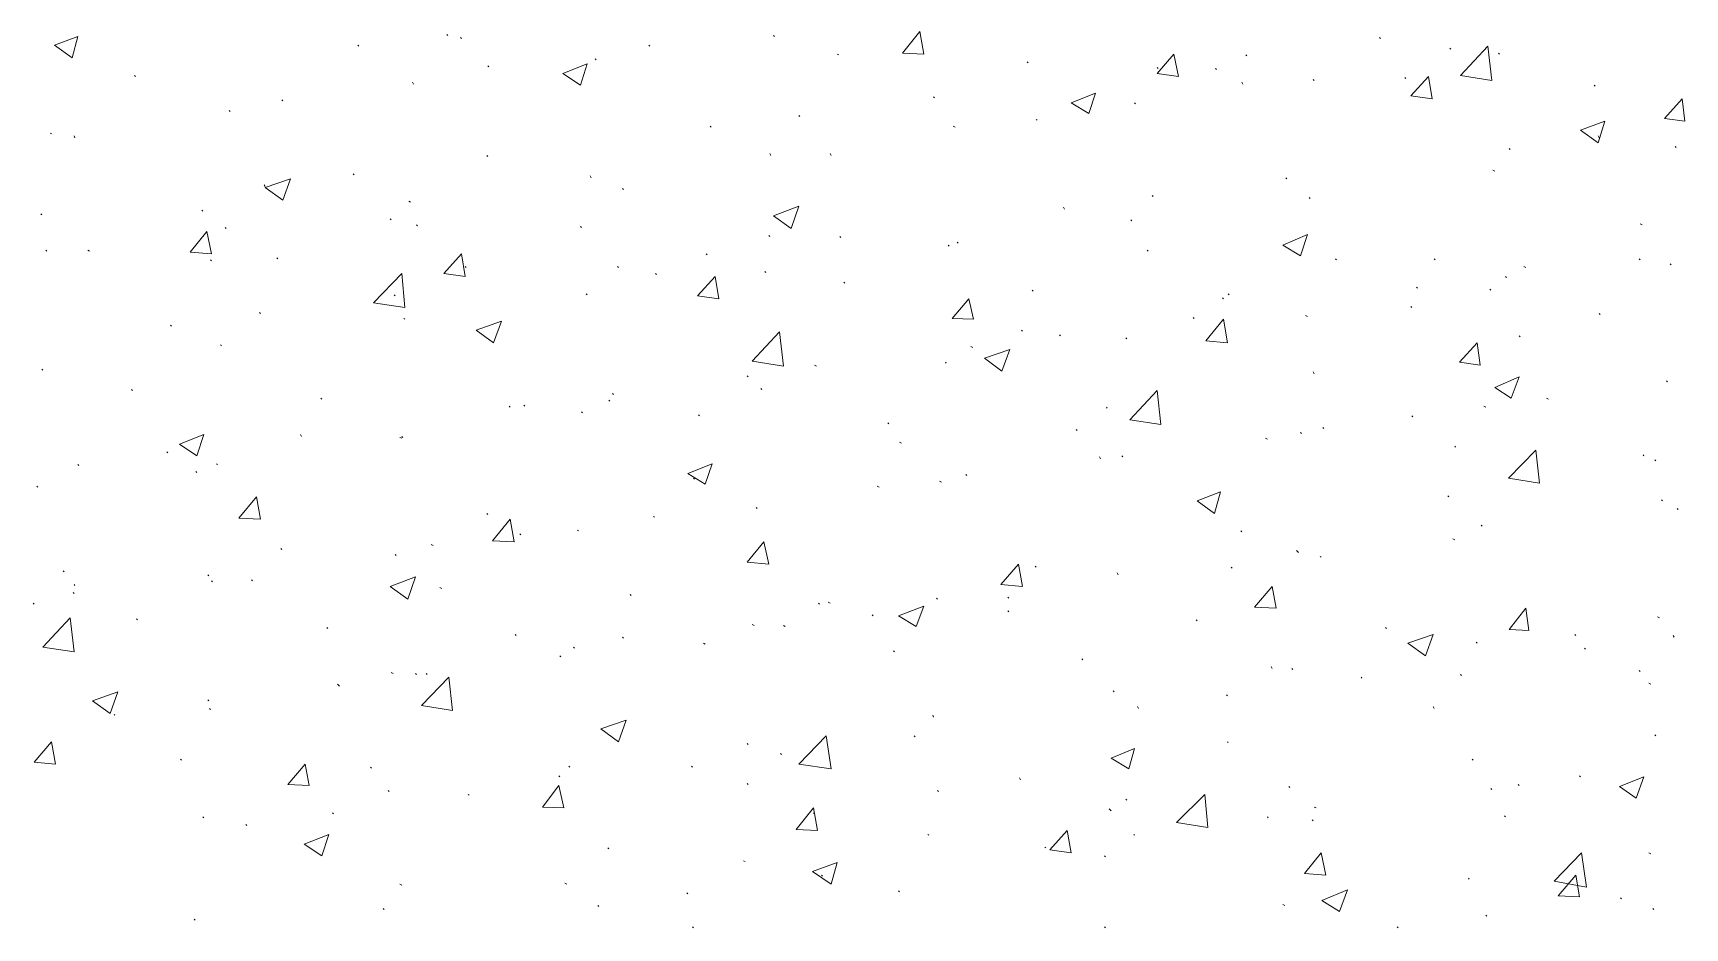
# Model space of a CAD drawing. Header units: millimetres. Extents: x 2928 to 3112, y 1220 to 1280.
# Drawn here: x 2967.397 to 2970.218, y 1247.967 to 1249.496 of the extents above; entities that cross this region are included whole.
import ezdxf

# ---------------------------------------------------------------- set-up
doc = ezdxf.new("R2010")
doc.units = ezdxf.units.MM

msp = doc.modelspace()

# ---------------------------------------------------------------- linework, layer by layer
at = {"color": 92, "linetype": 'Continuous', "lineweight": 13, "true_color": 0x00b800}
for points in [[(2967.43336, 1249.47541), (2967.47336, 1249.49041), (2967.47336, 1249.49041)], [(2967.46336, 1249.45374), (2967.47336, 1249.49041), (2967.47336, 1249.49041)], [(2968.10503, 1249.49207), (2968.10337, 1249.49374), (2968.10337, 1249.49374)], [(2968.12837, 1249.48707), (2968.1267, 1249.48874), (2968.1267, 1249.48874)], [(2968.66337, 1249.49041), (2968.66171, 1249.49207), (2968.66171, 1249.49207)], [(2968.88171, 1249.46207), (2968.91171, 1249.49874), (2968.91171, 1249.49874)], [(2968.91838, 1249.4604), (2968.91171, 1249.49874), (2968.91171, 1249.49874)], [(2969.69839, 1249.48707), (2969.69672, 1249.48874), (2969.69672, 1249.48874)], [(2967.43336, 1249.47541), (2967.46336, 1249.45374), (2967.46336, 1249.45374)], [(2967.95336, 1249.47374), (2967.9517, 1249.47541), (2967.9517, 1249.47541)], [(2968.35837, 1249.4504), (2968.3567, 1249.45207), (2968.3567, 1249.45207)], [(2968.45004, 1249.47374), (2968.44837, 1249.47541), (2968.44837, 1249.47541)], [(2968.77338, 1249.45874), (2968.77004, 1249.4604), (2968.77004, 1249.4604)], [(2968.88171, 1249.46207), (2968.91838, 1249.4604), (2968.91838, 1249.4604)], [(2969.31672, 1249.42707), (2969.34505, 1249.4604), (2969.34505, 1249.4604)], [(2969.35338, 1249.42207), (2969.34505, 1249.4604), (2969.34505, 1249.4604)], [(2969.47005, 1249.45707), (2969.46839, 1249.45874), (2969.46839, 1249.45874)], [(2969.81839, 1249.46874), (2969.81672, 1249.47041), (2969.81672, 1249.47041)], [(2969.83506, 1249.42374), (2969.88173, 1249.47374), (2969.88173, 1249.47374)], [(2969.88839, 1249.4154), (2969.88173, 1249.47374), (2969.88173, 1249.47374)], [(2969.90173, 1249.4604), (2969.90006, 1249.46207), (2969.90006, 1249.46207)], [(2967.57169, 1249.42207), (2967.57003, 1249.42374), (2967.57003, 1249.42374)], [(2968.17503, 1249.43874), (2968.17337, 1249.4404), (2968.17337, 1249.4404)], [(2968.3017, 1249.42707), (2968.34337, 1249.44374), (2968.34337, 1249.44374)], [(2968.3017, 1249.42707), (2968.3317, 1249.40707), (2968.3317, 1249.40707)], [(2968.3317, 1249.40707), (2968.34337, 1249.44374), (2968.34337, 1249.44374)], [(2969.09671, 1249.4454), (2969.09505, 1249.44707), (2969.09505, 1249.44707)], [(2969.31838, 1249.4354), (2969.31672, 1249.43707), (2969.31672, 1249.43707)], [(2969.31672, 1249.42707), (2969.35338, 1249.42207), (2969.35338, 1249.42207)], [(2969.41839, 1249.43374), (2969.41672, 1249.4354), (2969.41672, 1249.4354)], [(2969.83506, 1249.42374), (2969.88839, 1249.4154), (2969.88839, 1249.4154)], [(2968.0467, 1249.40874), (2968.04503, 1249.41207), (2968.04503, 1249.41207)], [(2969.46339, 1249.40874), (2969.46172, 1249.41207), (2969.46172, 1249.41207)], [(2969.58505, 1249.4154), (2969.58339, 1249.41707), (2969.58339, 1249.41707)], [(2969.74172, 1249.41874), (2969.74006, 1249.4204), (2969.74006, 1249.4204)], [(2969.75006, 1249.38874), (2969.78006, 1249.42207), (2969.78006, 1249.42207)], [(2969.78672, 1249.38374), (2969.78006, 1249.42207), (2969.78006, 1249.42207)], [(2970.06506, 1249.4054), (2970.06339, 1249.40707), (2970.06339, 1249.40707)], [(2967.82336, 1249.3804), (2967.8217, 1249.38207), (2967.8217, 1249.38207)], [(2968.93671, 1249.3854), (2968.93505, 1249.38707), (2968.93505, 1249.38707)], [(2969.17005, 1249.37707), (2969.21172, 1249.39374), (2969.21172, 1249.39374)], [(2969.17005, 1249.37707), (2969.20005, 1249.35874), (2969.20005, 1249.35874)], [(2969.20005, 1249.35874), (2969.21172, 1249.39374), (2969.21172, 1249.39374)], [(2969.28005, 1249.3754), (2969.27838, 1249.37707), (2969.27838, 1249.37707)], [(2969.75006, 1249.38874), (2969.78672, 1249.38374), (2969.78672, 1249.38374)], [(2970.1834, 1249.3504), (2970.2134, 1249.38374), (2970.2134, 1249.38374)], [(2970.2184, 1249.3454), (2970.2134, 1249.38374), (2970.2134, 1249.38374)], [(2967.73336, 1249.36207), (2967.73169, 1249.36374), (2967.73169, 1249.36374)], [(2968.70671, 1249.35374), (2968.70504, 1249.3554), (2968.70504, 1249.3554)], [(2969.11171, 1249.34707), (2969.11005, 1249.34874), (2969.11005, 1249.34874)], [(2970.04006, 1249.3304), (2970.08173, 1249.3454), (2970.08173, 1249.3454)], [(2970.07006, 1249.30874), (2970.08173, 1249.3454), (2970.08173, 1249.3454)], [(2970.1834, 1249.3504), (2970.2184, 1249.3454), (2970.2184, 1249.3454)], [(2967.42836, 1249.32374), (2967.42669, 1249.3254), (2967.42669, 1249.3254)], [(2967.46836, 1249.31707), (2967.46669, 1249.3204), (2967.46669, 1249.3204)], [(2968.55504, 1249.3354), (2968.55337, 1249.33707), (2968.55337, 1249.33707)], [(2968.97171, 1249.3354), (2968.96838, 1249.33707), (2968.96838, 1249.33707)], [(2970.04006, 1249.3304), (2970.07006, 1249.30874), (2970.07006, 1249.30874)], [(2970.07173, 1249.31707), (2970.07006, 1249.3204), (2970.07006, 1249.3204)], [(2968.17337, 1249.2854), (2968.1717, 1249.28707), (2968.1717, 1249.28707)], [(2968.65671, 1249.28707), (2968.65504, 1249.2904), (2968.65504, 1249.2904)], [(2968.76004, 1249.28707), (2968.75838, 1249.2904), (2968.75838, 1249.2904)], [(2969.92006, 1249.29707), (2969.91839, 1249.29874), (2969.91839, 1249.29874)], [(2970.2034, 1249.3004), (2970.20173, 1249.30207), (2970.20173, 1249.30207)], [(2967.94503, 1249.25374), (2967.94336, 1249.2554), (2967.94336, 1249.2554)], [(2969.89339, 1249.2604), (2969.89006, 1249.26207), (2969.89006, 1249.26207)], [(2967.79336, 1249.23374), (2967.7917, 1249.23707), (2967.7917, 1249.23707)], [(2967.79336, 1249.23207), (2967.8367, 1249.24707), (2967.8367, 1249.24707)], [(2967.79336, 1249.23207), (2967.82336, 1249.2104), (2967.82336, 1249.2104)], [(2967.82336, 1249.2104), (2967.8367, 1249.24707), (2967.8367, 1249.24707)], [(2968.35004, 1249.24874), (2968.34837, 1249.25207), (2968.34837, 1249.25207)], [(2968.40504, 1249.22873), (2968.40337, 1249.2304), (2968.40337, 1249.2304)], [(2969.53839, 1249.24707), (2969.53672, 1249.24874), (2969.53672, 1249.24874)], [(2968.0417, 1249.20707), (2968.03837, 1249.20873), (2968.03837, 1249.20873)], [(2968.66171, 1249.18373), (2968.70504, 1249.2004), (2968.70504, 1249.2004)], [(2968.69171, 1249.16207), (2968.70504, 1249.2004), (2968.70504, 1249.2004)], [(2969.15838, 1249.1954), (2969.15671, 1249.19873), (2969.15671, 1249.19873)], [(2969.31005, 1249.21707), (2969.30838, 1249.21873), (2969.30838, 1249.21873)], [(2969.57839, 1249.21373), (2969.57672, 1249.2154), (2969.57672, 1249.2154)], [(2967.41169, 1249.1854), (2967.41002, 1249.18707), (2967.41002, 1249.18707)], [(2967.68669, 1249.19207), (2967.68503, 1249.19373), (2967.68503, 1249.19373)], [(2968.00837, 1249.17707), (2968.0067, 1249.17873), (2968.0067, 1249.17873)], [(2968.66171, 1249.18373), (2968.69171, 1249.16207), (2968.69171, 1249.16207)], [(2969.27338, 1249.1754), (2969.27172, 1249.17707), (2969.27172, 1249.17707)], [(2970.14506, 1249.16873), (2970.14173, 1249.1704), (2970.14173, 1249.1704)], [(2967.66503, 1249.12207), (2967.69336, 1249.15707), (2967.69336, 1249.15707)], [(2967.70169, 1249.11873), (2967.69336, 1249.15707), (2967.69336, 1249.15707)], [(2967.72669, 1249.16207), (2967.72503, 1249.16373), (2967.72503, 1249.16373)], [(2968.05337, 1249.16707), (2968.0517, 1249.16873), (2968.0517, 1249.16873)], [(2968.33337, 1249.16373), (2968.3317, 1249.1654), (2968.3317, 1249.1654)], [(2968.65504, 1249.14873), (2968.65337, 1249.1504), (2968.65337, 1249.1504)], [(2968.77671, 1249.14707), (2968.77504, 1249.14873), (2968.77504, 1249.14873)], [(2969.53172, 1249.13373), (2969.57339, 1249.15207), (2969.57339, 1249.15207)], [(2969.56172, 1249.1154), (2969.57339, 1249.15207), (2969.57339, 1249.15207)], [(2967.42002, 1249.12373), (2967.41836, 1249.1254), (2967.41836, 1249.1254)], [(2967.49336, 1249.12373), (2967.49002, 1249.1254), (2967.49002, 1249.1254)], [(2967.66503, 1249.12207), (2967.70169, 1249.11873), (2967.70169, 1249.11873)], [(2968.09837, 1249.0854), (2968.12837, 1249.11873), (2968.12837, 1249.11873)], [(2968.13503, 1249.0804), (2968.12837, 1249.11873), (2968.12837, 1249.11873)], [(2968.54837, 1249.11707), (2968.54671, 1249.11873), (2968.54671, 1249.11873)], [(2968.96171, 1249.13207), (2968.96005, 1249.13373), (2968.96005, 1249.13373)], [(2968.97671, 1249.13707), (2968.97505, 1249.13873), (2968.97505, 1249.13873)], [(2969.30172, 1249.12373), (2969.30005, 1249.1254), (2969.30005, 1249.1254)], [(2969.53172, 1249.13373), (2969.56172, 1249.1154), (2969.56172, 1249.1154)], [(2967.70169, 1249.10707), (2967.70003, 1249.10873), (2967.70003, 1249.10873)], [(2967.81503, 1249.1104), (2967.81336, 1249.11207), (2967.81336, 1249.11207)], [(2967.97836, 1249.0354), (2968.0267, 1249.0854), (2968.0267, 1249.0854)], [(2968.0317, 1249.02707), (2968.0267, 1249.0854), (2968.0267, 1249.0854)], [(2968.09837, 1249.0854), (2968.13503, 1249.0804), (2968.13503, 1249.0804)], [(2968.1367, 1249.0954), (2968.13503, 1249.09707), (2968.13503, 1249.09707)], [(2968.3967, 1249.0954), (2968.39504, 1249.09707), (2968.39504, 1249.09707)], [(2968.46171, 1249.08373), (2968.46004, 1249.0854), (2968.46004, 1249.0854)], [(2968.64837, 1249.08707), (2968.64671, 1249.08873), (2968.64671, 1249.08873)], [(2969.62339, 1249.10873), (2969.62172, 1249.1104), (2969.62172, 1249.1104)], [(2969.79172, 1249.10873), (2969.79006, 1249.1104), (2969.79006, 1249.1104)], [(2969.94673, 1249.0954), (2969.94339, 1249.09707), (2969.94339, 1249.09707)], [(2970.14173, 1249.10873), (2970.14006, 1249.1104), (2970.14006, 1249.1104)], [(2970.19506, 1249.1004), (2970.1934, 1249.10207), (2970.1934, 1249.10207)], [(2968.53171, 1249.04707), (2968.56171, 1249.0804), (2968.56171, 1249.0804)], [(2968.56837, 1249.04207), (2968.56171, 1249.0804), (2968.56171, 1249.0804)], [(2968.78338, 1249.06873), (2968.78171, 1249.0704), (2968.78171, 1249.0704)], [(2969.10505, 1249.0554), (2969.10338, 1249.05707), (2969.10338, 1249.05707)], [(2969.76172, 1249.0604), (2969.76006, 1249.06207), (2969.76006, 1249.06207)], [(2969.88673, 1249.05707), (2969.88506, 1249.05873), (2969.88506, 1249.05873)], [(2969.91339, 1249.07873), (2969.91173, 1249.0804), (2969.91173, 1249.0804)], [(2967.97836, 1249.0354), (2968.0317, 1249.02707), (2968.0317, 1249.02707)], [(2968.01503, 1249.04707), (2968.01337, 1249.04873), (2968.01337, 1249.04873)], [(2968.34337, 1249.04873), (2968.3417, 1249.0504), (2968.3417, 1249.0504)], [(2968.53171, 1249.04707), (2968.56837, 1249.04207), (2968.56837, 1249.04207)], [(2968.96671, 1249.00873), (2968.99505, 1249.04207), (2968.99505, 1249.04207)], [(2969.00338, 1249.00707), (2968.99505, 1249.04207), (2968.99505, 1249.04207)], [(2969.43005, 1249.04207), (2969.42839, 1249.04373), (2969.42839, 1249.04373)], [(2969.44005, 1249.04873), (2969.43839, 1249.0504), (2969.43839, 1249.0504)], [(2969.75172, 1249.02707), (2969.75006, 1249.02873), (2969.75006, 1249.02873)], [(2967.78503, 1249.01707), (2967.78336, 1249.01873), (2967.78336, 1249.01873)], [(2968.0317, 1249.00707), (2968.03003, 1249.00873), (2968.03003, 1249.00873)], [(2968.15337, 1248.98873), (2968.1967, 1249.00373), (2968.1967, 1249.00373)], [(2968.18337, 1248.96706), (2968.1967, 1249.00373), (2968.1967, 1249.00373)], [(2968.96671, 1249.00873), (2969.00338, 1249.00707), (2969.00338, 1249.00707)], [(2969.38005, 1249.00873), (2969.37838, 1249.0104), (2969.37838, 1249.0104)], [(2969.40005, 1248.9704), (2969.43005, 1249.00707), (2969.43005, 1249.00707)], [(2969.43672, 1248.96706), (2969.43005, 1249.00707), (2969.43005, 1249.00707)], [(2969.57339, 1249.01207), (2969.57005, 1249.01373), (2969.57005, 1249.01373)], [(2970.07339, 1249.0154), (2970.07173, 1249.01707), (2970.07173, 1249.01707)], [(2967.63336, 1248.9954), (2967.63169, 1248.99707), (2967.63169, 1248.99707)], [(2968.15337, 1248.98873), (2968.18337, 1248.96706), (2968.18337, 1248.96706)], [(2968.62504, 1248.9354), (2968.67171, 1248.9854), (2968.67171, 1248.9854)], [(2968.67837, 1248.92706), (2968.67171, 1248.9854), (2968.67171, 1248.9854)], [(2969.08671, 1248.98706), (2969.08505, 1248.98873), (2969.08505, 1248.98873)], [(2969.15171, 1248.97873), (2969.15005, 1248.9804), (2969.15005, 1248.9804)], [(2969.26505, 1248.97373), (2969.26338, 1248.9754), (2969.26338, 1248.9754)], [(2969.93673, 1248.97706), (2969.93506, 1248.97873), (2969.93506, 1248.97873)], [(2967.71836, 1248.96206), (2967.71669, 1248.96373), (2967.71669, 1248.96373)], [(2969.00171, 1248.95873), (2968.99838, 1248.9604), (2968.99838, 1248.9604)], [(2969.02171, 1248.9404), (2969.06505, 1248.9554), (2969.06505, 1248.9554)], [(2969.05171, 1248.91873), (2969.06505, 1248.9554), (2969.06505, 1248.9554)], [(2969.40005, 1248.9704), (2969.43672, 1248.96706), (2969.43672, 1248.96706)], [(2969.83339, 1248.93373), (2969.86339, 1248.96706), (2969.86339, 1248.96706)], [(2969.86839, 1248.92873), (2969.86339, 1248.96706), (2969.86339, 1248.96706)], [(2967.41336, 1248.9204), (2967.41169, 1248.92206), (2967.41169, 1248.92206)], [(2968.62504, 1248.9354), (2968.67837, 1248.92706), (2968.67837, 1248.92706)], [(2968.73504, 1248.92706), (2968.73171, 1248.92873), (2968.73171, 1248.92873)], [(2968.95671, 1248.93206), (2968.95505, 1248.93373), (2968.95505, 1248.93373)], [(2969.02171, 1248.9404), (2969.05171, 1248.91873), (2969.05171, 1248.91873)], [(2969.58505, 1248.91373), (2969.58339, 1248.91706), (2969.58339, 1248.91706)], [(2969.83339, 1248.93373), (2969.86839, 1248.92873), (2969.86839, 1248.92873)], [(2968.61837, 1248.90873), (2968.61671, 1248.9104), (2968.61671, 1248.9104)], [(2968.64171, 1248.88706), (2968.64004, 1248.88873), (2968.64004, 1248.88873)], [(2969.89339, 1248.8904), (2969.93506, 1248.90873), (2969.93506, 1248.90873)], [(2969.89339, 1248.8904), (2969.92173, 1248.87206), (2969.92173, 1248.87206)], [(2969.92173, 1248.87206), (2969.93506, 1248.90873), (2969.93506, 1248.90873)], [(2970.1884, 1248.9004), (2970.18673, 1248.90206), (2970.18673, 1248.90206)], [(2967.56669, 1248.8854), (2967.56503, 1248.88706), (2967.56503, 1248.88706)], [(2967.89003, 1248.8704), (2967.88836, 1248.87206), (2967.88836, 1248.87206)], [(2968.2367, 1248.85873), (2968.23504, 1248.8604), (2968.23504, 1248.8604)], [(2968.3817, 1248.86706), (2968.38004, 1248.86873), (2968.38004, 1248.86873)], [(2968.38837, 1248.87873), (2968.3867, 1248.8804), (2968.3867, 1248.8804)], [(2969.27005, 1248.8354), (2969.31672, 1248.8854), (2969.31672, 1248.8854)], [(2969.32338, 1248.82706), (2969.31672, 1248.8854), (2969.31672, 1248.8854)], [(2969.98506, 1248.8704), (2969.98173, 1248.87206), (2969.98173, 1248.87206)], [(2968.2117, 1248.85706), (2968.21003, 1248.85873), (2968.21003, 1248.85873)], [(2968.33504, 1248.84706), (2968.33337, 1248.84873), (2968.33337, 1248.84873)], [(2968.53504, 1248.84206), (2968.53337, 1248.84373), (2968.53337, 1248.84373)], [(2969.23172, 1248.8554), (2969.23005, 1248.85706), (2969.23005, 1248.85706)], [(2969.27005, 1248.8354), (2969.32338, 1248.82706), (2969.32338, 1248.82706)], [(2969.75339, 1248.8404), (2969.75172, 1248.84206), (2969.75172, 1248.84206)], [(2969.87839, 1248.85706), (2969.87506, 1248.85873), (2969.87506, 1248.85873)], [(2967.64669, 1248.79373), (2967.68836, 1248.8104), (2967.68836, 1248.8104)], [(2967.67669, 1248.77373), (2967.68836, 1248.8104), (2967.68836, 1248.8104)], [(2967.85503, 1248.80706), (2967.85336, 1248.8104), (2967.85336, 1248.8104)], [(2968.0267, 1248.80373), (2968.02337, 1248.8054), (2968.02337, 1248.8054)], [(2968.02837, 1248.8054), (2968.0267, 1248.80706), (2968.0267, 1248.80706)], [(2968.85838, 1248.82873), (2968.85671, 1248.8304), (2968.85671, 1248.8304)], [(2969.18005, 1248.81706), (2969.17838, 1248.81873), (2969.17838, 1248.81873)], [(2969.50505, 1248.80206), (2969.50172, 1248.80373), (2969.50172, 1248.80373)], [(2969.56339, 1248.81206), (2969.56172, 1248.81373), (2969.56172, 1248.81373)], [(2969.60172, 1248.8204), (2969.60005, 1248.82206), (2969.60005, 1248.82206)], [(2967.62669, 1248.77873), (2967.62503, 1248.7804), (2967.62503, 1248.7804)], [(2967.64669, 1248.79373), (2967.67669, 1248.77373), (2967.67669, 1248.77373)], [(2968.88004, 1248.7954), (2968.87671, 1248.79706), (2968.87671, 1248.79706)], [(2969.82672, 1248.78873), (2969.82506, 1248.7904), (2969.82506, 1248.7904)], [(2969.91673, 1248.73539), (2969.96339, 1248.78373), (2969.96339, 1248.78373)], [(2969.97006, 1248.72706), (2969.96339, 1248.78373), (2969.96339, 1248.78373)], [(2970.1484, 1248.77373), (2970.14673, 1248.7754), (2970.14673, 1248.7754)], [(2967.47502, 1248.75706), (2967.47336, 1248.75873), (2967.47336, 1248.75873)], [(2967.67669, 1248.74539), (2967.67503, 1248.74706), (2967.67503, 1248.74706)], [(2967.71169, 1248.75873), (2967.71003, 1248.76039), (2967.71003, 1248.76039)], [(2968.51504, 1248.74373), (2968.55671, 1248.76039), (2968.55671, 1248.76039)], [(2968.54504, 1248.72539), (2968.55671, 1248.76039), (2968.55671, 1248.76039)], [(2969.22005, 1248.76873), (2969.21838, 1248.77206), (2969.21838, 1248.77206)], [(2969.25838, 1248.77206), (2969.25672, 1248.77373), (2969.25672, 1248.77373)], [(2970.1684, 1248.7654), (2970.16673, 1248.76706), (2970.16673, 1248.76706)], [(2967.40502, 1248.72039), (2967.40336, 1248.72206), (2967.40336, 1248.72206)], [(2968.51504, 1248.74373), (2968.54504, 1248.72539), (2968.54504, 1248.72539)], [(2968.52671, 1248.73373), (2968.52504, 1248.73539), (2968.52504, 1248.73539)], [(2968.84171, 1248.72039), (2968.83838, 1248.72206), (2968.83838, 1248.72206)], [(2968.94838, 1248.72873), (2968.94505, 1248.73039), (2968.94505, 1248.73039)], [(2968.99171, 1248.74039), (2968.99005, 1248.74206), (2968.99005, 1248.74206)], [(2969.91673, 1248.73539), (2969.97006, 1248.72706), (2969.97006, 1248.72706)], [(2967.74836, 1248.66706), (2967.77836, 1248.70373), (2967.77836, 1248.70373)], [(2967.78503, 1248.66539), (2967.77836, 1248.70373), (2967.77836, 1248.70373)], [(2969.38505, 1248.69706), (2969.42505, 1248.71206), (2969.42505, 1248.71206)], [(2969.38505, 1248.69706), (2969.41505, 1248.67539), (2969.41505, 1248.67539)], [(2969.41505, 1248.67539), (2969.42505, 1248.71206), (2969.42505, 1248.71206)], [(2969.81506, 1248.70373), (2969.81339, 1248.70539), (2969.81339, 1248.70539)], [(2970.18006, 1248.69706), (2970.1784, 1248.69873), (2970.1784, 1248.69873)], [(2967.74836, 1248.66706), (2967.78503, 1248.66539), (2967.78503, 1248.66539)], [(2968.17337, 1248.67373), (2968.1717, 1248.67539), (2968.1717, 1248.67539)], [(2968.1817, 1248.62873), (2968.2117, 1248.66539), (2968.2117, 1248.66539)], [(2968.21837, 1248.62706), (2968.2117, 1248.66539), (2968.2117, 1248.66539)], [(2968.45837, 1248.66873), (2968.4567, 1248.67039), (2968.4567, 1248.67039)], [(2968.63337, 1248.68373), (2968.63171, 1248.68539), (2968.63171, 1248.68539)], [(2970.20673, 1248.68206), (2970.20506, 1248.68373), (2970.20506, 1248.68373)], [(2968.23004, 1248.63873), (2968.22837, 1248.64039), (2968.22837, 1248.64039)], [(2968.32837, 1248.64539), (2968.3267, 1248.64706), (2968.3267, 1248.64706)], [(2969.46172, 1248.64373), (2969.46005, 1248.64539), (2969.46005, 1248.64539)], [(2969.87173, 1248.65373), (2969.87006, 1248.65539), (2969.87006, 1248.65539)], [(2967.8217, 1248.61373), (2967.82003, 1248.61539), (2967.82003, 1248.61539)], [(2968.0167, 1248.60373), (2968.01503, 1248.60539), (2968.01503, 1248.60539)], [(2968.08003, 1248.62039), (2968.0767, 1248.62206), (2968.0767, 1248.62206)], [(2968.1817, 1248.62873), (2968.21837, 1248.62706), (2968.21837, 1248.62706)], [(2968.61671, 1248.59206), (2968.64504, 1248.62706), (2968.64504, 1248.62706)], [(2968.65337, 1248.58873), (2968.64504, 1248.62706), (2968.64504, 1248.62706)], [(2969.55839, 1248.60873), (2969.55505, 1248.61206), (2969.55505, 1248.61206)], [(2969.82506, 1248.63039), (2969.82172, 1248.63206), (2969.82172, 1248.63206)], [(2968.61671, 1248.59206), (2968.65337, 1248.58873), (2968.65337, 1248.58873)], [(2969.05005, 1248.55373), (2969.08005, 1248.58873), (2969.08005, 1248.58873)], [(2969.08671, 1248.55039), (2969.08005, 1248.58873), (2969.08005, 1248.58873)], [(2969.11005, 1248.58373), (2969.10838, 1248.58539), (2969.10838, 1248.58539)], [(2969.44505, 1248.58206), (2969.44339, 1248.58373), (2969.44339, 1248.58373)], [(2969.59672, 1248.60039), (2969.59505, 1248.60206), (2969.59505, 1248.60206)], [(2967.45002, 1248.57539), (2967.44836, 1248.57706), (2967.44836, 1248.57706)], [(2967.46836, 1248.55206), (2967.46669, 1248.55373), (2967.46669, 1248.55373)], [(2967.69669, 1248.56873), (2967.69503, 1248.57039), (2967.69503, 1248.57039)], [(2967.70336, 1248.55873), (2967.70169, 1248.56039), (2967.70169, 1248.56039)], [(2967.7717, 1248.56039), (2967.77003, 1248.56206), (2967.77003, 1248.56206)], [(2968.0067, 1248.55039), (2968.05003, 1248.56706), (2968.05003, 1248.56706)], [(2968.0067, 1248.55039), (2968.0367, 1248.52872), (2968.0367, 1248.52872)], [(2968.0367, 1248.52872), (2968.05003, 1248.56706), (2968.05003, 1248.56706)], [(2969.05005, 1248.55373), (2969.08671, 1248.55039), (2969.08671, 1248.55039)], [(2969.25005, 1248.57039), (2969.24838, 1248.57373), (2969.24838, 1248.57373)], [(2969.48339, 1248.51539), (2969.51339, 1248.55039), (2969.51339, 1248.55039)], [(2969.52005, 1248.51372), (2969.51339, 1248.55039), (2969.51339, 1248.55039)], [(2967.39836, 1248.52039), (2967.39669, 1248.52206), (2967.39669, 1248.52206)], [(2967.46669, 1248.53873), (2967.46502, 1248.54039), (2967.46502, 1248.54039)], [(2968.09503, 1248.54706), (2968.0917, 1248.54873), (2968.0917, 1248.54873)], [(2968.41837, 1248.53539), (2968.4167, 1248.53706), (2968.4167, 1248.53706)], [(2968.74004, 1248.52039), (2968.73838, 1248.52206), (2968.73838, 1248.52206)], [(2968.75838, 1248.52206), (2968.75504, 1248.52372), (2968.75504, 1248.52372)], [(2968.94171, 1248.52872), (2968.94005, 1248.53039), (2968.94005, 1248.53039)], [(2969.06338, 1248.53039), (2969.06171, 1248.53206), (2969.06171, 1248.53206)], [(2967.41336, 1248.44706), (2967.46002, 1248.49706), (2967.46002, 1248.49706)], [(2967.46669, 1248.43872), (2967.46002, 1248.49706), (2967.46002, 1248.49706)], [(2967.57503, 1248.49372), (2967.57336, 1248.49539), (2967.57336, 1248.49539)], [(2968.83171, 1248.50039), (2968.83004, 1248.50206), (2968.83004, 1248.50206)], [(2968.87504, 1248.50039), (2968.91838, 1248.51706), (2968.91838, 1248.51706)], [(2968.87504, 1248.50039), (2968.90504, 1248.48206), (2968.90504, 1248.48206)], [(2968.90504, 1248.48206), (2968.91838, 1248.51706), (2968.91838, 1248.51706)], [(2969.06338, 1248.50706), (2969.06171, 1248.50872), (2969.06171, 1248.50872)], [(2969.38505, 1248.49206), (2969.38338, 1248.49372), (2969.38338, 1248.49372)], [(2969.48339, 1248.51539), (2969.52005, 1248.51372), (2969.52005, 1248.51372)], [(2969.91839, 1248.47706), (2969.94673, 1248.51372), (2969.94673, 1248.51372)], [(2969.95173, 1248.47539), (2969.94673, 1248.51372), (2969.94673, 1248.51372)], [(2970.17506, 1248.49706), (2970.17173, 1248.49872), (2970.17173, 1248.49872)], [(2967.90003, 1248.47872), (2967.89836, 1248.48039), (2967.89836, 1248.48039)], [(2968.2217, 1248.46706), (2968.22003, 1248.46872), (2968.22003, 1248.46872)], [(2968.62837, 1248.48372), (2968.62504, 1248.48539), (2968.62504, 1248.48539)], [(2968.68171, 1248.48206), (2968.67837, 1248.48372), (2968.67837, 1248.48372)], [(2969.70839, 1248.47872), (2969.70672, 1248.48039), (2969.70672, 1248.48039)], [(2969.74506, 1248.45372), (2969.78839, 1248.46872), (2969.78839, 1248.46872)], [(2969.77506, 1248.43206), (2969.78839, 1248.46872), (2969.78839, 1248.46872)], [(2969.91839, 1248.47706), (2969.95173, 1248.47539), (2969.95173, 1248.47539)], [(2970.03173, 1248.46706), (2970.03006, 1248.46872), (2970.03006, 1248.46872)], [(2970.20006, 1248.46372), (2970.1984, 1248.46706), (2970.1984, 1248.46706)], [(2967.41336, 1248.44706), (2967.46669, 1248.43872), (2967.46669, 1248.43872)], [(2968.3217, 1248.44539), (2968.32004, 1248.44706), (2968.32004, 1248.44706)], [(2968.40504, 1248.46206), (2968.40337, 1248.46372), (2968.40337, 1248.46372)], [(2968.54504, 1248.45206), (2968.54171, 1248.45372), (2968.54171, 1248.45372)], [(2968.86838, 1248.43872), (2968.86671, 1248.44039), (2968.86671, 1248.44039)], [(2969.74506, 1248.45372), (2969.77506, 1248.43206), (2969.77506, 1248.43206)], [(2969.86339, 1248.45372), (2969.86173, 1248.45539), (2969.86173, 1248.45539)], [(2970.04839, 1248.44372), (2970.04673, 1248.44539), (2970.04673, 1248.44539)], [(2968.29837, 1248.43039), (2968.2967, 1248.43206), (2968.2967, 1248.43206)], [(2969.19005, 1248.42539), (2969.18838, 1248.42706), (2969.18838, 1248.42706)], [(2969.51339, 1248.41039), (2969.51172, 1248.41372), (2969.51172, 1248.41372)], [(2969.54839, 1248.40872), (2969.54672, 1248.41039), (2969.54672, 1248.41039)], [(2967.92003, 1248.38039), (2967.9167, 1248.38372), (2967.9167, 1248.38372)], [(2968.0117, 1248.40206), (2968.00837, 1248.40372), (2968.00837, 1248.40372)], [(2968.0517, 1248.40039), (2968.05003, 1248.40206), (2968.05003, 1248.40206)], [(2968.06003, 1248.34706), (2968.1067, 1248.39539), (2968.1067, 1248.39539)], [(2968.07003, 1248.40039), (2968.06837, 1248.40206), (2968.06837, 1248.40206)], [(2968.11337, 1248.33872), (2968.1067, 1248.39539), (2968.1067, 1248.39539)], [(2969.66672, 1248.39372), (2969.66506, 1248.39539), (2969.66506, 1248.39539)], [(2969.83672, 1248.39872), (2969.83506, 1248.40039), (2969.83506, 1248.40039)], [(2970.14173, 1248.40539), (2970.14006, 1248.40706), (2970.14006, 1248.40706)], [(2970.16006, 1248.38372), (2970.15673, 1248.38539), (2970.15673, 1248.38539)], [(2967.49836, 1248.35539), (2967.54169, 1248.37039), (2967.54169, 1248.37039)], [(2967.49836, 1248.35539), (2967.52836, 1248.33372), (2967.52836, 1248.33372)], [(2967.52836, 1248.33372), (2967.54169, 1248.37039), (2967.54169, 1248.37039)], [(2967.69669, 1248.35539), (2967.69503, 1248.35706), (2967.69503, 1248.35706)], [(2969.24338, 1248.37039), (2969.24172, 1248.37206), (2969.24172, 1248.37206)], [(2969.43672, 1248.36372), (2969.43505, 1248.36539), (2969.43505, 1248.36539)], [(2967.53669, 1248.33039), (2967.53503, 1248.33206), (2967.53503, 1248.33206)], [(2967.70003, 1248.34039), (2967.69836, 1248.34206), (2967.69836, 1248.34206)], [(2968.06003, 1248.34706), (2968.11337, 1248.33872), (2968.11337, 1248.33872)], [(2968.93505, 1248.32706), (2968.93338, 1248.33039), (2968.93338, 1248.33039)], [(2969.28505, 1248.34206), (2969.28338, 1248.34539), (2969.28338, 1248.34539)], [(2969.79006, 1248.34206), (2969.78839, 1248.34539), (2969.78839, 1248.34539)], [(2968.3667, 1248.30706), (2968.41004, 1248.32206), (2968.41004, 1248.32206)], [(2968.3667, 1248.30706), (2968.3967, 1248.28539), (2968.3967, 1248.28539)], [(2968.3967, 1248.28539), (2968.41004, 1248.32206), (2968.41004, 1248.32206)], [(2968.70504, 1248.24705), (2968.75171, 1248.29539), (2968.75171, 1248.29539)], [(2968.76004, 1248.23872), (2968.75171, 1248.29539), (2968.75171, 1248.29539)], [(2968.90338, 1248.29372), (2968.90171, 1248.29539), (2968.90171, 1248.29539)], [(2970.1684, 1248.29539), (2970.16673, 1248.29706), (2970.16673, 1248.29706)], [(2967.39836, 1248.25039), (2967.42836, 1248.28539), (2967.42836, 1248.28539)], [(2967.43502, 1248.24705), (2967.42836, 1248.28539), (2967.42836, 1248.28539)], [(2968.61837, 1248.28039), (2968.61671, 1248.28205), (2968.61671, 1248.28205)], [(2969.23838, 1248.25705), (2969.27838, 1248.27372), (2969.27838, 1248.27372)], [(2969.26838, 1248.23872), (2969.27838, 1248.27372), (2969.27838, 1248.27372)], [(2969.43839, 1248.28372), (2969.43672, 1248.28539), (2969.43672, 1248.28539)], [(2967.39836, 1248.25039), (2967.43502, 1248.24705), (2967.43502, 1248.24705)], [(2967.65003, 1248.25372), (2967.64836, 1248.25539), (2967.64836, 1248.25539)], [(2967.8317, 1248.21205), (2967.8617, 1248.24705), (2967.8617, 1248.24705)], [(2967.86836, 1248.21039), (2967.8617, 1248.24705), (2967.8617, 1248.24705)], [(2967.97503, 1248.24039), (2967.97336, 1248.24205), (2967.97336, 1248.24205)], [(2968.31337, 1248.24205), (2968.3117, 1248.24372), (2968.3117, 1248.24372)], [(2968.52337, 1248.24205), (2968.52171, 1248.24372), (2968.52171, 1248.24372)], [(2968.67504, 1248.26372), (2968.67337, 1248.26539), (2968.67337, 1248.26539)], [(2968.70504, 1248.24705), (2968.76004, 1248.23872), (2968.76004, 1248.23872)], [(2969.23838, 1248.25705), (2969.26838, 1248.23872), (2969.26838, 1248.23872)], [(2969.85672, 1248.25372), (2969.85506, 1248.25539), (2969.85506, 1248.25539)], [(2967.8317, 1248.21205), (2967.86836, 1248.21039), (2967.86836, 1248.21039)], [(2968.2667, 1248.17372), (2968.29504, 1248.21039), (2968.29504, 1248.21039)], [(2968.2967, 1248.22539), (2968.29504, 1248.22705), (2968.29504, 1248.22705)], [(2968.30337, 1248.17205), (2968.29504, 1248.21039), (2968.29504, 1248.21039)], [(2968.61837, 1248.21205), (2968.61671, 1248.21372), (2968.61671, 1248.21372)], [(2969.08338, 1248.22039), (2969.08171, 1248.22372), (2969.08171, 1248.22372)], [(2969.93506, 1248.21039), (2969.93339, 1248.21205), (2969.93339, 1248.21205)], [(2970.04006, 1248.22539), (2970.03839, 1248.22705), (2970.03839, 1248.22705)], [(2970.10673, 1248.20872), (2970.1484, 1248.22539), (2970.1484, 1248.22539)], [(2970.13506, 1248.18872), (2970.1484, 1248.22539), (2970.1484, 1248.22539)], [(2968.00503, 1248.20039), (2968.00337, 1248.20205), (2968.00337, 1248.20205)], [(2968.1417, 1248.19372), (2968.14003, 1248.19539), (2968.14003, 1248.19539)], [(2968.94338, 1248.20039), (2968.94171, 1248.20205), (2968.94171, 1248.20205)], [(2969.26505, 1248.18539), (2969.26338, 1248.18705), (2969.26338, 1248.18705)], [(2969.35005, 1248.14705), (2969.39839, 1248.19539), (2969.39839, 1248.19539)], [(2969.40339, 1248.13872), (2969.39839, 1248.19539), (2969.39839, 1248.19539)], [(2969.54339, 1248.20705), (2969.54172, 1248.20872), (2969.54172, 1248.20872)], [(2969.88839, 1248.20372), (2969.88673, 1248.20539), (2969.88673, 1248.20539)], [(2970.10673, 1248.20872), (2970.13506, 1248.18872), (2970.13506, 1248.18872)], [(2967.68836, 1248.15539), (2967.68669, 1248.15705), (2967.68669, 1248.15705)], [(2967.91003, 1248.16205), (2967.90836, 1248.16372), (2967.90836, 1248.16372)], [(2968.2667, 1248.17372), (2968.30337, 1248.17205), (2968.30337, 1248.17205)], [(2968.70004, 1248.13539), (2968.73004, 1248.17205), (2968.73004, 1248.17205)], [(2968.73671, 1248.13372), (2968.73004, 1248.17205), (2968.73004, 1248.17205)], [(2968.73171, 1248.16205), (2968.73004, 1248.16372), (2968.73004, 1248.16372)], [(2969.23838, 1248.16705), (2969.23505, 1248.17039), (2969.23505, 1248.17039)], [(2969.50672, 1248.15539), (2969.50505, 1248.15705), (2969.50505, 1248.15705)], [(2969.58839, 1248.17205), (2969.58505, 1248.17372), (2969.58505, 1248.17372)], [(2969.91173, 1248.15705), (2969.91006, 1248.15872), (2969.91006, 1248.15872)], [(2967.7617, 1248.14205), (2967.76003, 1248.14372), (2967.76003, 1248.14372)], [(2967.86003, 1248.11039), (2967.9017, 1248.12705), (2967.9017, 1248.12705)], [(2967.89003, 1248.09039), (2967.9017, 1248.12705), (2967.9017, 1248.12705)], [(2968.70004, 1248.13539), (2968.73671, 1248.13372), (2968.73671, 1248.13372)], [(2968.92671, 1248.12539), (2968.92504, 1248.12705), (2968.92504, 1248.12705)], [(2969.13338, 1248.10039), (2969.16338, 1248.13372), (2969.16338, 1248.13372)], [(2969.17005, 1248.09539), (2969.16338, 1248.13372), (2969.16338, 1248.13372)], [(2969.27838, 1248.12539), (2969.27672, 1248.12705), (2969.27672, 1248.12705)], [(2969.35005, 1248.14705), (2969.40339, 1248.13872), (2969.40339, 1248.13872)], [(2969.58339, 1248.15039), (2969.58172, 1248.15205), (2969.58172, 1248.15205)], [(2967.86003, 1248.11039), (2967.89003, 1248.09039), (2967.89003, 1248.09039)], [(2968.38004, 1248.10205), (2968.37837, 1248.10372), (2968.37837, 1248.10372)], [(2969.12671, 1248.10372), (2969.12505, 1248.10539), (2969.12505, 1248.10539)], [(2969.13338, 1248.10039), (2969.17005, 1248.09539), (2969.17005, 1248.09539)], [(2968.61337, 1248.08039), (2968.61004, 1248.08205), (2968.61004, 1248.08205)], [(2968.72838, 1248.06372), (2968.77004, 1248.07872), (2968.77004, 1248.07872)], [(2968.76004, 1248.04205), (2968.77004, 1248.07872), (2968.77004, 1248.07872)], [(2969.22838, 1248.08872), (2969.22672, 1248.09039), (2969.22672, 1248.09039)], [(2969.56839, 1248.06038), (2969.59672, 1248.09539), (2969.59672, 1248.09539)], [(2969.60505, 1248.05705), (2969.59672, 1248.09539), (2969.59672, 1248.09539)], [(2969.99506, 1248.04705), (2970.04173, 1248.09539), (2970.04173, 1248.09539)], [(2970.05006, 1248.03705), (2970.04173, 1248.09539), (2970.04173, 1248.09539)], [(2970.16006, 1248.09372), (2970.15673, 1248.09539), (2970.15673, 1248.09539)], [(2968.0267, 1248.04038), (2968.02337, 1248.04205), (2968.02337, 1248.04205)], [(2968.30837, 1248.04205), (2968.30504, 1248.04372), (2968.30504, 1248.04372)], [(2968.72838, 1248.06372), (2968.76004, 1248.04205), (2968.76004, 1248.04205)], [(2968.74504, 1248.05538), (2968.74338, 1248.05705), (2968.74338, 1248.05705)], [(2969.56839, 1248.06038), (2969.60505, 1248.05705), (2969.60505, 1248.05705)], [(2969.85006, 1248.05038), (2969.84839, 1248.05205), (2969.84839, 1248.05205)], [(2969.99506, 1248.04705), (2970.05006, 1248.03705), (2970.05006, 1248.03705)], [(2970.00173, 1248.02205), (2970.03173, 1248.05705), (2970.03173, 1248.05705)], [(2970.03839, 1248.02038), (2970.03173, 1248.05705), (2970.03173, 1248.05705)], [(2968.51504, 1248.02538), (2968.51337, 1248.02705), (2968.51337, 1248.02705)], [(2968.87671, 1248.02872), (2968.87504, 1248.03038), (2968.87504, 1248.03038)], [(2969.59839, 1248.01372), (2969.64172, 1248.03205), (2969.64172, 1248.03205)], [(2969.59839, 1248.01372), (2969.62839, 1247.99538), (2969.62839, 1247.99538)], [(2969.62839, 1247.99538), (2969.64172, 1248.03205), (2969.64172, 1248.03205)], [(2970.00173, 1248.02205), (2970.03839, 1248.02038), (2970.03839, 1248.02038)], [(2970.11006, 1248.01705), (2970.1084, 1248.01872), (2970.1084, 1248.01872)], [(2967.9967, 1247.99872), (2967.99503, 1248.00038), (2967.99503, 1248.00038)], [(2968.36337, 1248.00372), (2968.3617, 1248.00538), (2968.3617, 1248.00538)], [(2969.53505, 1248.00538), (2969.53172, 1248.00705), (2969.53172, 1248.00705)], [(2969.88006, 1247.98705), (2969.87839, 1247.98872), (2969.87839, 1247.98872)], [(2970.16506, 1247.99872), (2970.1634, 1248.00038), (2970.1634, 1248.00038)], [(2967.67336, 1247.98038), (2967.67169, 1247.98205), (2967.67169, 1247.98205)], [(2968.52504, 1247.96705), (2968.52337, 1247.96872), (2968.52337, 1247.96872)], [(2969.22838, 1247.96705), (2969.22672, 1247.96872), (2969.22672, 1247.96872)], [(2969.72839, 1247.96705), (2969.72672, 1247.96872), (2969.72672, 1247.96872)]]:
    msp.add_lwpolyline(points, dxfattribs=at)

doc.saveas('drawing.dxf')
